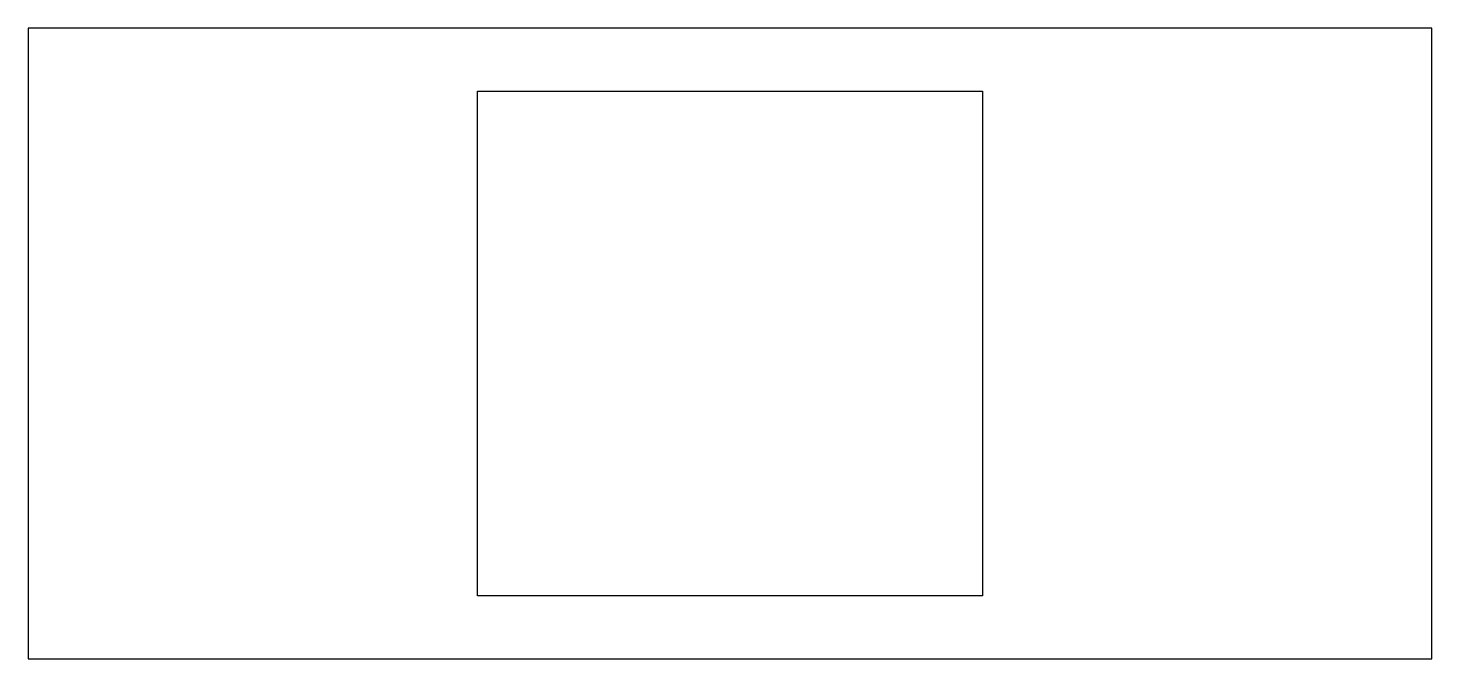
# Model space of a CAD drawing. Header units: millimetres. Extents: x -267 to 0, y -120 to 0.
import ezdxf

# ---------------------------------------------------------------- set-up
doc = ezdxf.new("R2010")
doc.units = ezdxf.units.MM
doc.layers.get('0').update_dxf_attribs({"linetype": 'CONTINUOUS'})

msp = doc.modelspace()

# ---------------------------------------------------------------- linework, layer by layer
for points in [[(0, -120), (0, 0), (-267, 0), (-267, -120)], [(-181.5, -108), (-181.5, -12), (-85.5, -12), (-85.5, -108)]]:
    msp.add_lwpolyline(points, close=True)

doc.saveas('drawing.dxf')
